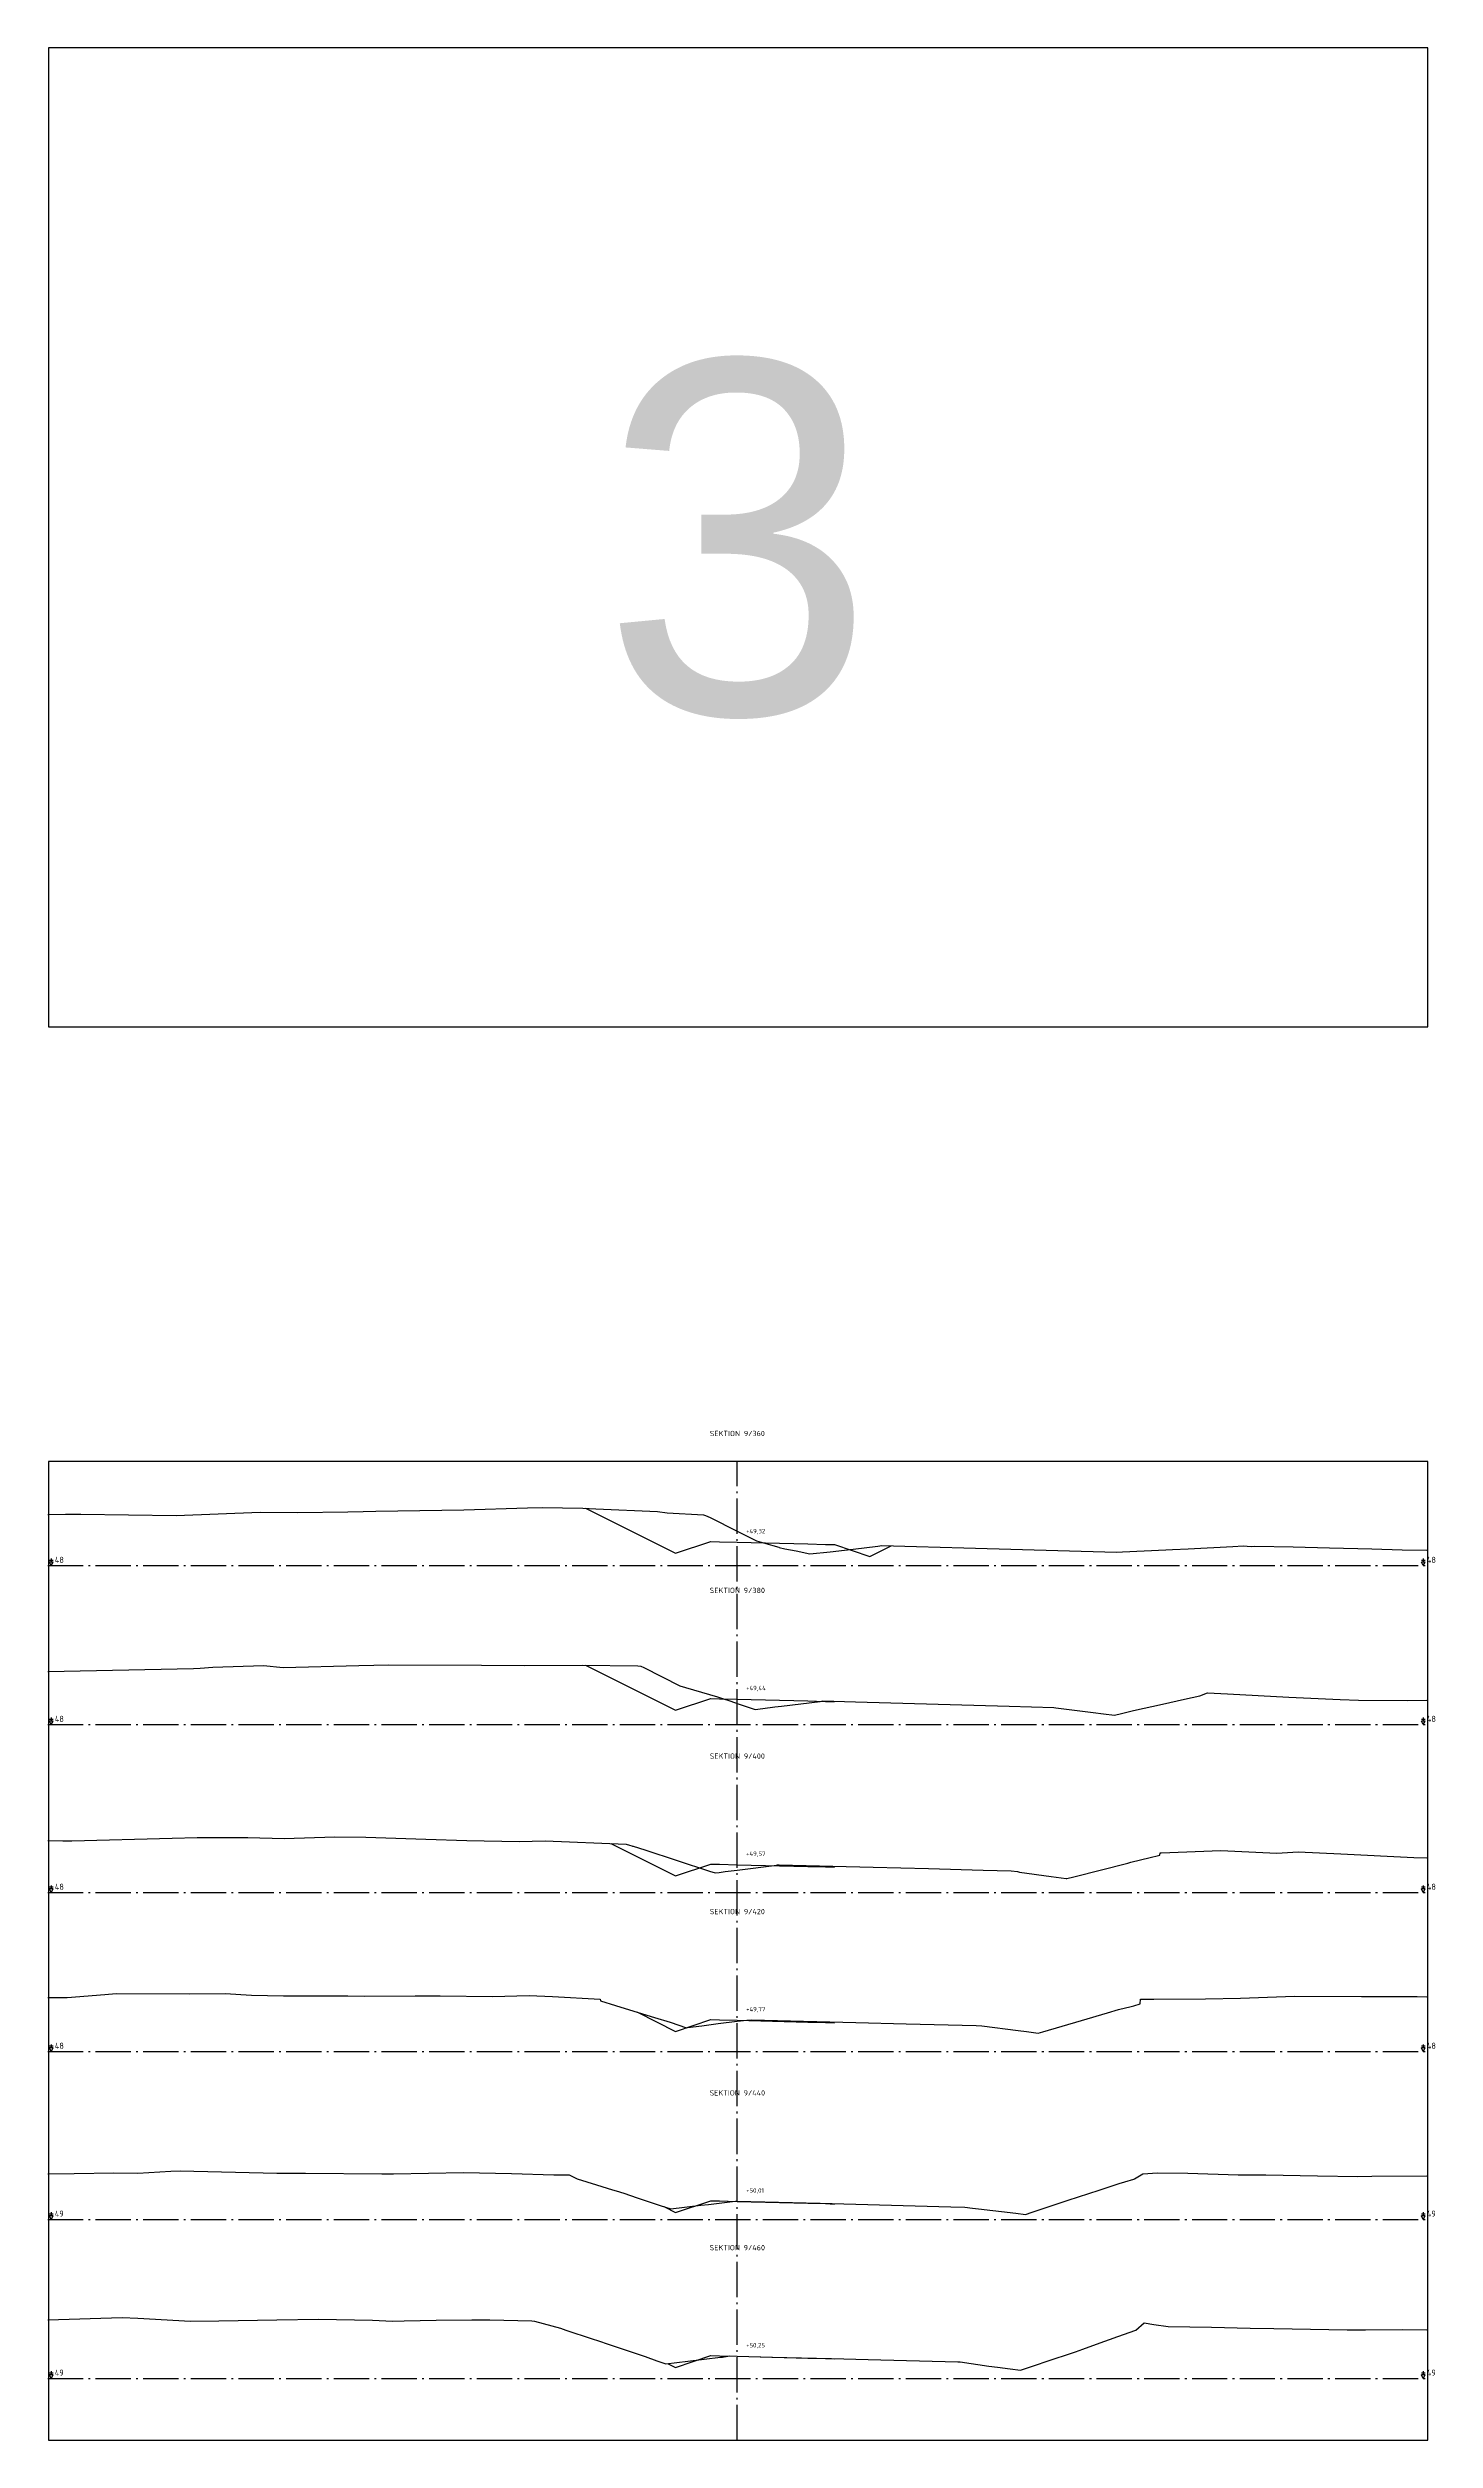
# Model space of a CAD drawing. Header units: metres. Extents: x 164066 to 165347, y 6228109 to 6230364.
# Drawn here: x 164237.7 to 164316.3, y 6228734.2 to 6228869.6 of the extents above; entities that cross this region are included whole.
import ezdxf
from ezdxf.enums import TextEntityAlignment as Align

# ---------------------------------------------------------------- set-up
doc = ezdxf.new("R2010")
doc.units = ezdxf.units.M
doc.header["$LTSCALE"] = 0.1
doc.linetypes.add('CENTRUMLINJE', pattern=[27, 20, -3, 1, -3])
doc.layers.get('DEFPOINTS').update_dxf_attribs({"color": 5})
for name, color, linetype in [('M-000', 7, 'Continuous'), ('M-372A', 3, 'Continuous'), ('M-374C', 6, 'Continuous'), ('M-378A', 7, 'CENTRUMLINJE'), ('M-378AT', 4, 'Continuous'), ('M-378B', 4, 'CENTRUMLINJE'), ('M-378BT', 4, 'Continuous'), ('T19202X', 4, 'Continuous')]:
    doc.layers.add(name, color=color, linetype=linetype)
doc.styles.add('ARIAL', font='ARIAL.TTF')
doc.styles.add('ISO35', font='ISO3098', dxfattribs={"height": 3.5})
doc.styles.add('P_ISO_25', font='ISO', dxfattribs={"height": 2.5})
doc.styles.add('P_ISO_30', font='ISO', dxfattribs={"height": 3})

msp = doc.modelspace()

# ---------------------------------------------------------------- linework, layer by layer
at = {"layer": 'DEFPOINTS', "flags": 128}
msp.add_lwpolyline([(164237.76, 6228814.15), (164315.86, 6228814.15), (164315.86, 6228869.55), (164237.76, 6228869.55), (164237.76, 6228814.15)], dxfattribs=at)
at = {"layer": 'M-000'}
msp.add_lwpolyline([(164237.76, 6228734.15), (164315.86, 6228734.15), (164315.86, 6228789.55), (164237.76, 6228789.55), (164237.76, 6228734.15)], dxfattribs=at)
at = {"layer": 'M-372A', "color": 3, "linetype": 'Continuous'}
for points in [[(164237.71, 6228786.54), (164238.72, 6228786.57), (164238.8, 6228786.57), (164239.58, 6228786.56), (164244.99, 6228786.49), (164249.74, 6228786.67), (164251.85, 6228786.66), (164254.71, 6228786.7), (164255.57, 6228786.71), (164256.29, 6228786.73), (164261.27, 6228786.8), (164264.87, 6228786.93), (164265.71, 6228786.94), (164268.02, 6228786.9), (164268.75, 6228786.87), (164272.24, 6228786.71), (164272.78, 6228786.64), (164274.85, 6228786.53), (164274.96, 6228786.48), (164275.23, 6228786.37), (164276.76, 6228785.6), (164277.85, 6228785.06), (164278.78, 6228784.79), (164279.11, 6228784.69), (164279.13, 6228784.68), (164279.46, 6228784.61), (164280.1, 6228784.48), (164280.87, 6228784.31), (164282.01, 6228784.44), (164282.83, 6228784.53), (164283.32, 6228784.59), (164284.72, 6228784.76), (164284.95, 6228784.79), (164286.91, 6228784.73), (164289.59, 6228784.65), (164298.24, 6228784.41), (164298.58, 6228784.43), (164301.02, 6228784.55), (164301.41, 6228784.57), (164302.3, 6228784.61), (164304.83, 6228784.74), (164305.4, 6228784.77), (164305.63, 6228784.75), (164305.89, 6228784.74), (164306.07, 6228784.76), (164308.24, 6228784.71), (164310.3, 6228784.65), (164312.7, 6228784.61), (164314.42, 6228784.54), (164315.81, 6228784.52)], [(164237.71, 6228777.65), (164245.97, 6228777.83), (164246.35, 6228777.84), (164247.06, 6228777.9), (164249.92, 6228777.99), (164251.05, 6228777.89), (164255.32, 6228778), (164257.03, 6228778.03), (164262.27, 6228778.01), (164264.71, 6228777.99), (164267.97, 6228778.02), (164271.12, 6228777.97), (164271.29, 6228777.96), (164271.46, 6228777.88), (164273.51, 6228776.85), (164273.83, 6228776.75), (164275.64, 6228776.22), (164276.03, 6228776.09), (164276.28, 6228776.01), (164276.66, 6228775.88), (164276.76, 6228775.85), (164277.78, 6228775.51), (164278.2, 6228775.57), (164278.88, 6228775.65), (164279.27, 6228775.7), (164281.45, 6228775.97), (164281.61, 6228775.99), (164283.46, 6228775.94), (164292.16, 6228775.69), (164294.69, 6228775.62), (164294.79, 6228775.61), (164296.91, 6228775.34), (164297.49, 6228775.27), (164298.13, 6228775.18), (164298.51, 6228775.28), (164299.2, 6228775.45), (164300.83, 6228775.81), (164302.08, 6228776.09), (164302.95, 6228776.28), (164303.38, 6228776.46), (164304.52, 6228776.39), (164307.99, 6228776.21), (164310.91, 6228776.08), (164311.94, 6228776.04), (164314.72, 6228776.01), (164315.81, 6228776.03)], [(164237.71, 6228768.09), (164238.57, 6228768.08), (164238.78, 6228768.07), (164239.08, 6228768.08), (164244.75, 6228768.22), (164246.18, 6228768.26), (164249.05, 6228768.27), (164251.09, 6228768.2), (164253.97, 6228768.31), (164255.72, 6228768.28), (164259.12, 6228768.16), (164261.45, 6228768.1), (164264.41, 6228768.04), (164265.88, 6228768.07), (164270.47, 6228767.89), (164270.66, 6228767.83), (164270.78, 6228767.8), (164270.82, 6228767.78), (164270.86, 6228767.77), (164271.53, 6228767.57), (164275.19, 6228766.36), (164275.5, 6228766.26), (164275.74, 6228766.29), (164276.08, 6228766.33), (164276.76, 6228766.42), (164278.99, 6228766.7), (164279.02, 6228766.71), (164279.14, 6228766.72), (164284.45, 6228766.58), (164287.58, 6228766.5), (164290.69, 6228766.42), (164292.26, 6228766.37), (164292.63, 6228766.33), (164292.75, 6228766.31), (164294.54, 6228766.06), (164295.39, 6228765.94), (164295.42, 6228765.94), (164295.82, 6228766.04), (164298.88, 6228766.82), (164299.05, 6228766.86), (164300.14, 6228767.14), (164300.61, 6228767.25), (164300.68, 6228767.26), (164300.7, 6228767.4), (164300.72, 6228767.4), (164300.77, 6228767.4), (164304.15, 6228767.53), (164307.31, 6228767.37), (164308.52, 6228767.45), (164310.94, 6228767.34), (164315.08, 6228767.13), (164315.81, 6228767.11)], [(164237.71, 6228759.21), (164238.81, 6228759.2), (164240.95, 6228759.38), (164241.59, 6228759.43), (164245.71, 6228759.42), (164247.76, 6228759.43), (164249.25, 6228759.34), (164251.06, 6228759.31), (164254.7, 6228759.3), (164255.64, 6228759.29), (164258.52, 6228759.3), (164259.93, 6228759.3), (164262.9, 6228759.26), (164264.97, 6228759.32), (164266.3, 6228759.27), (164269, 6228759.12), (164269.01, 6228759.02), (164269.86, 6228758.76), (164271.15, 6228758.36), (164272.07, 6228758.08), (164272.95, 6228757.81), (164273.88, 6228757.5), (164273.94, 6228757.51), (164274.75, 6228757.61), (164275.68, 6228757.73), (164276.76, 6228757.86), (164277.3, 6228757.92), (164277.56, 6228757.95), (164283.47, 6228757.8), (164286.32, 6228757.72), (164290.28, 6228757.62), (164290.6, 6228757.61), (164292.66, 6228757.34), (164293.14, 6228757.28), (164293.79, 6228757.19), (164294.07, 6228757.27), (164296.26, 6228757.91), (164297.73, 6228758.34), (164298.34, 6228758.52), (164299.06, 6228758.7), (164299.22, 6228758.74), (164299.58, 6228758.84), (164299.6, 6228759.12), (164300.34, 6228759.12), (164303.28, 6228759.14), (164305.25, 6228759.17), (164308.32, 6228759.28), (164312.11, 6228759.26), (164315.26, 6228759.26), (164315.81, 6228759.24)], [(164237.71, 6228749.23), (164239.21, 6228749.24), (164241.46, 6228749.28), (164242.82, 6228749.26), (164244.68, 6228749.37), (164245.21, 6228749.4), (164250.68, 6228749.27), (164252.3, 6228749.26), (164256.63, 6228749.22), (164257.29, 6228749.22), (164261.26, 6228749.3), (164263.98, 6228749.25), (164266.37, 6228749.17), (164267.24, 6228749.17), (164267.7, 6228748.94), (164268.78, 6228748.61), (164269.69, 6228748.33), (164269.9, 6228748.26), (164270.33, 6228748.13), (164271.08, 6228747.87), (164272.39, 6228747.44), (164272.99, 6228747.24), (164274.7, 6228747.45), (164275.12, 6228747.5), (164276.49, 6228747.66), (164276.65, 6228747.68), (164276.76, 6228747.68), (164281.45, 6228747.56), (164288.86, 6228747.36), (164289.64, 6228747.34), (164290.08, 6228747.29), (164290.42, 6228747.25), (164292.54, 6228747), (164293.09, 6228746.93), (164293.45, 6228747.05), (164295.49, 6228747.73), (164297.25, 6228748.3), (164298.38, 6228748.68), (164298.71, 6228748.78), (164299.21, 6228748.93), (164299.25, 6228748.94), (164299.73, 6228749.22), (164300.55, 6228749.28), (164302.28, 6228749.27), (164305.13, 6228749.18), (164306.69, 6228749.18), (164309.61, 6228749.12), (164311.9, 6228749.08), (164312.7, 6228749.1), (164315.81, 6228749.11)], [(164237.71, 6228740.96), (164241.92, 6228741.09), (164242.81, 6228741.06), (164245.79, 6228740.88), (164247.39, 6228740.9), (164250.69, 6228740.97), (164253.05, 6228741), (164256.1, 6228740.94), (164257.24, 6228740.88), (164257.89, 6228740.91), (164259.7, 6228740.94), (164261.72, 6228740.96), (164262.23, 6228740.96), (164262.75, 6228740.97), (164265.12, 6228740.91), (164265.27, 6228740.88), (164266.75, 6228740.49), (164267.05, 6228740.38), (164268.55, 6228739.88), (164268.9, 6228739.77), (164269.44, 6228739.59), (164271.26, 6228738.98), (164271.55, 6228738.88), (164272.2, 6228738.65), (164272.72, 6228738.47), (164272.72, 6228738.47), (164273.96, 6228738.62), (164275.81, 6228738.85), (164275.93, 6228738.86), (164276.33, 6228738.92), (164276.76, 6228738.91), (164278.72, 6228738.85), (164282.1, 6228738.77), (164284.17, 6228738.72), (164289.24, 6228738.59), (164289.39, 6228738.59), (164291, 6228738.34), (164291.5, 6228738.28), (164292.21, 6228738.19), (164292.8, 6228738.12), (164293.76, 6228738.44), (164294.19, 6228738.58), (164295.91, 6228739.15), (164296.32, 6228739.3), (164297.11, 6228739.58), (164298.31, 6228740.02), (164299.32, 6228740.38), (164299.81, 6228740.8), (164300.35, 6228740.7), (164301.16, 6228740.59), (164303.61, 6228740.54), (164305.8, 6228740.49), (164307.15, 6228740.47), (164311.29, 6228740.4), (164312.34, 6228740.39), (164314.43, 6228740.41), (164315.81, 6228740.39)]]:
    msp.add_lwpolyline(points, dxfattribs=at)
at = {"layer": 'M-374C', "color": 6, "linetype": 'Continuous'}
for points in [[(164268.17, 6228786.9), (164273.26, 6228784.35), (164275.26, 6228785.01), (164275.76, 6228785), (164276.76, 6228784.98), (164280.76, 6228784.88), (164281.76, 6228784.85), (164282.26, 6228784.84), (164284.26, 6228784.17), (164285.48, 6228784.78)], [(164268.16, 6228778.02), (164273.26, 6228775.47), (164275.26, 6228776.13), (164275.76, 6228776.12), (164276.76, 6228776.1), (164280.76, 6228776), (164281.76, 6228775.97), (164282.26, 6228775.96), (164282.27, 6228775.96), (164282.27, 6228775.96)], [(164269.6, 6228767.93), (164273.26, 6228766.1), (164275.26, 6228766.76), (164275.76, 6228766.75), (164276.76, 6228766.72), (164280.76, 6228766.62), (164281.76, 6228766.6), (164282.26, 6228766.59), (164282.27, 6228766.59), (164282.27, 6228766.59)], [(164271.1, 6228758.38), (164273.26, 6228757.29), (164275.26, 6228757.96), (164275.76, 6228757.95), (164276.76, 6228757.92), (164280.76, 6228757.82), (164281.76, 6228757.8), (164282.26, 6228757.78), (164282.27, 6228757.78), (164282.27, 6228757.78)], [(164272.6, 6228747.37), (164273.26, 6228747.03), (164275.26, 6228747.7), (164275.76, 6228747.69), (164276.76, 6228747.66), (164280.76, 6228747.56), (164281.76, 6228747.54), (164282.26, 6228747.52), (164282.27, 6228747.52), (164282.27, 6228747.52)], [(164272.84, 6228738.48), (164273.26, 6228738.27), (164275.26, 6228738.94), (164275.76, 6228738.93), (164276.76, 6228738.9), (164280.76, 6228738.8), (164281.76, 6228738.78), (164282.26, 6228738.76), (164282.27, 6228738.76), (164282.27, 6228738.76)]]:
    msp.add_lwpolyline(points, dxfattribs=at)
at = {"layer": 'M-378A'}
for p, q in [((164237.71, 6228783.65), (164315.81, 6228783.65)), ((164237.71, 6228774.65), (164315.81, 6228774.65)), ((164237.71, 6228765.15), (164315.81, 6228765.15)), ((164237.71, 6228756.15), (164315.81, 6228756.15)), ((164237.71, 6228746.65), (164315.81, 6228746.65)), ((164237.71, 6228737.65), (164315.81, 6228737.65))]:
    msp.add_line(p, q, dxfattribs=at)
at = {"layer": 'M-378AT'}
for p, q in [((164238.01, 6228783.95), (164237.81, 6228783.95)), ((164237.91, 6228783.65), (164237.81, 6228783.85)), ((164238.01, 6228783.85), (164237.81, 6228783.85)), ((164237.91, 6228784.05), (164237.91, 6228783.85)), ((164237.91, 6228783.65), (164238.01, 6228783.85)), ((164315.71, 6228783.95), (164315.51, 6228783.95)), ((164315.61, 6228783.65), (164315.51, 6228783.85)), ((164315.71, 6228783.85), (164315.51, 6228783.85)), ((164315.61, 6228784.05), (164315.61, 6228783.85)), ((164315.61, 6228783.65), (164315.71, 6228783.85)), ((164238.01, 6228774.95), (164237.81, 6228774.95)), ((164237.91, 6228774.65), (164237.81, 6228774.85)), ((164238.01, 6228774.85), (164237.81, 6228774.85)), ((164237.91, 6228775.05), (164237.91, 6228774.85)), ((164237.91, 6228774.65), (164238.01, 6228774.85)), ((164315.71, 6228774.95), (164315.51, 6228774.95)), ((164315.61, 6228774.65), (164315.51, 6228774.85)), ((164315.71, 6228774.85), (164315.51, 6228774.85)), ((164315.61, 6228775.05), (164315.61, 6228774.85)), ((164315.61, 6228774.65), (164315.71, 6228774.85)), ((164238.01, 6228765.45), (164237.81, 6228765.45)), ((164237.91, 6228765.15), (164237.81, 6228765.35)), ((164238.01, 6228765.35), (164237.81, 6228765.35)), ((164237.91, 6228765.55), (164237.91, 6228765.35)), ((164237.91, 6228765.15), (164238.01, 6228765.35)), ((164315.71, 6228765.45), (164315.51, 6228765.45)), ((164315.61, 6228765.15), (164315.51, 6228765.35)), ((164315.71, 6228765.35), (164315.51, 6228765.35)), ((164315.61, 6228765.55), (164315.61, 6228765.35)), ((164315.61, 6228765.15), (164315.71, 6228765.35)), ((164238.01, 6228756.45), (164237.81, 6228756.45)), ((164237.91, 6228756.15), (164237.81, 6228756.35)), ((164238.01, 6228756.35), (164237.81, 6228756.35)), ((164237.91, 6228756.55), (164237.91, 6228756.35)), ((164237.91, 6228756.15), (164238.01, 6228756.35)), ((164315.71, 6228756.45), (164315.51, 6228756.45)), ((164315.61, 6228756.15), (164315.51, 6228756.35)), ((164315.71, 6228756.35), (164315.51, 6228756.35)), ((164315.61, 6228756.55), (164315.61, 6228756.35)), ((164315.61, 6228756.15), (164315.71, 6228756.35)), ((164238.01, 6228746.95), (164237.81, 6228746.95)), ((164237.91, 6228746.65), (164237.81, 6228746.85)), ((164238.01, 6228746.85), (164237.81, 6228746.85)), ((164237.91, 6228747.05), (164237.91, 6228746.85)), ((164237.91, 6228746.65), (164238.01, 6228746.85)), ((164315.71, 6228746.95), (164315.51, 6228746.95)), ((164315.61, 6228746.65), (164315.51, 6228746.85)), ((164315.71, 6228746.85), (164315.51, 6228746.85)), ((164315.61, 6228747.05), (164315.61, 6228746.85)), ((164315.61, 6228746.65), (164315.71, 6228746.85)), ((164238.01, 6228737.95), (164237.81, 6228737.95)), ((164237.91, 6228737.65), (164237.81, 6228737.85)), ((164238.01, 6228737.85), (164237.81, 6228737.85)), ((164237.91, 6228738.05), (164237.91, 6228737.85)), ((164237.91, 6228737.65), (164238.01, 6228737.85)), ((164315.71, 6228737.95), (164315.51, 6228737.95)), ((164315.61, 6228737.65), (164315.51, 6228737.85)), ((164315.71, 6228737.85), (164315.51, 6228737.85)), ((164315.61, 6228738.05), (164315.61, 6228737.85)), ((164315.61, 6228737.65), (164315.71, 6228737.85))]:
    msp.add_line(p, q, dxfattribs=at)
at = {"layer": 'M-378B', "linetype": 'CENTRUMLINJE'}
msp.add_line((164276.76, 6228734.15), (164276.76, 6228789.55), dxfattribs=at)
at = {"layer": 'T19202X'}
for centre in [(164276.76, 6228783.65), (164276.76, 6228774.65), (164276.76, 6228765.15), (164276.76, 6228756.65), (164276.76, 6228746.15), (164276.76, 6228737.15)]:
    msp.add_circle(centre, 0.001, dxfattribs=at)

# ---------------------------------------------------------------- texts
at = {"layer": 'DEFPOINTS', "style": 'ARIAL'}
msp.add_text('3', height=20, dxfattribs=at).set_placement((164276.81, 6228841.85), align=Align.MIDDLE_CENTER)
at = {"layer": 'M-378AT', "style": 'ISO35'}
for s, p in [('48', (164238.11, 6228783.8)), ('48', (164315.81, 6228783.8)), ('48', (164238.11, 6228774.8)), ('48', (164315.81, 6228774.8)), ('48', (164238.11, 6228765.3)), ('48', (164315.81, 6228765.3)), ('48', (164238.11, 6228756.3)), ('48', (164315.81, 6228756.3)), ('49', (164238.11, 6228746.8)), ('49', (164315.81, 6228746.8)), ('49', (164238.11, 6228737.8)), ('49', (164315.81, 6228737.8))]:
    msp.add_text(s, height=0.35, dxfattribs=at).set_placement(p)
at = {"layer": 'M-378BT', "style": 'P_ISO_30'}
for s, p in [('SEKTION 9/360', (164276.76, 6228790.98)), ('SEKTION 9/380', (164276.76, 6228782.1)), ('SEKTION 9/400', (164276.76, 6228772.72)), ('SEKTION 9/420', (164276.76, 6228763.92)), ('SEKTION 9/440', (164276.76, 6228753.66)), ('SEKTION 9/460', (164276.76, 6228744.9))]:
    msp.add_text(s, height=0.3, dxfattribs=at).set_placement(p, align=Align.CENTER)
at = {"layer": 'M-378BT', "style": 'P_ISO_25'}
for s, p in [('+49,32', (164277.26, 6228785.48)), ('+49,44', (164277.26, 6228776.6)), ('+49,57', (164277.26, 6228767.22)), ('+49,77', (164277.26, 6228758.42)), ('+50,01', (164277.26, 6228748.16)), ('+50,25', (164277.26, 6228739.4))]:
    msp.add_text(s, height=0.25, dxfattribs=at).set_placement(p)

doc.saveas('drawing.dxf')
